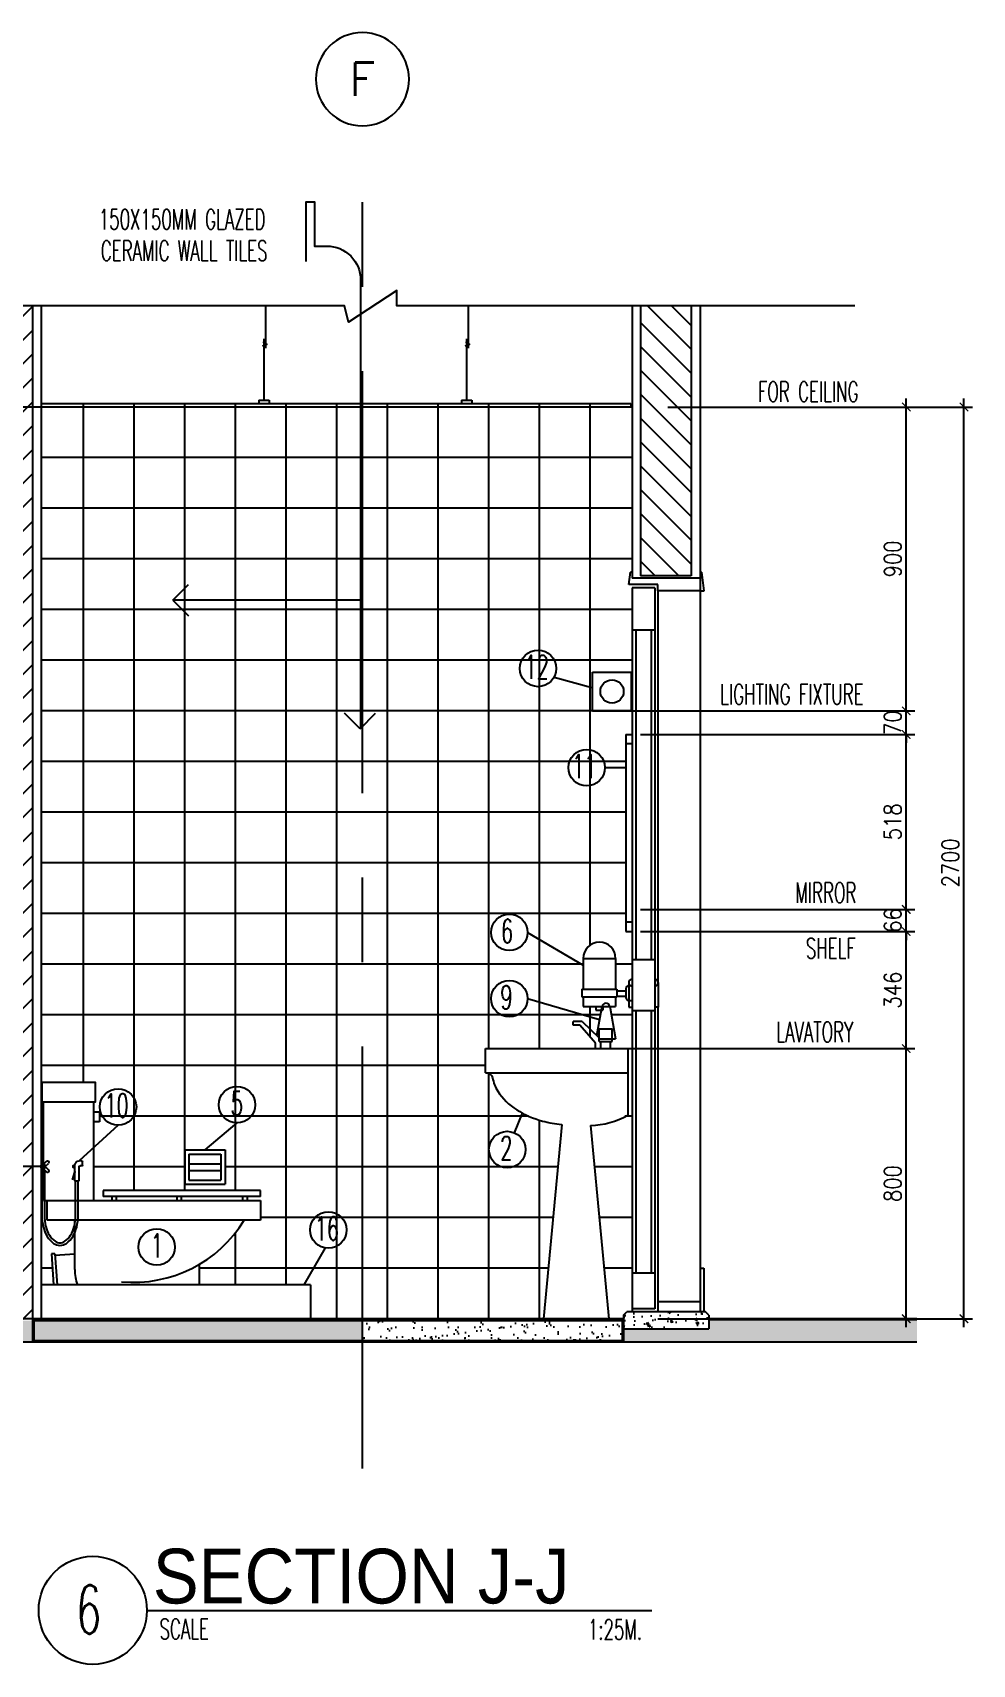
# Model space of a CAD drawing. Extents: x -233600 to -204723, y 196485 to 216410.
# Drawn here: x -222405 to -219622, y 203900 to 208733 of the extents above; entities that cross this region are included whole.
import ezdxf
from ezdxf.enums import TextEntityAlignment as Align

# ---------------------------------------------------------------- set-up
doc = ezdxf.new("R2010")
doc.units = 0
doc.header["$LTSCALE"] = 500
doc.header["$MEASUREMENT"] = 0
for name, pattern in [('CENTERX2', [4, 2.5, -0.5, 0.5, -0.5]), ('DASHED', [0.75, 0.5, -0.25]), ('HIDDEN2', [0.1875, 0.125, -0.0625])]:
    doc.linetypes.add(name, pattern=pattern)
doc.layers.get('0').update_dxf_attribs({"linetype": 'CONTINUOUS'})
doc.layers.get('DEFPOINTS').update_dxf_attribs({"linetype": 'CONTINUOUS'})
for name, color, linetype in [('A-SFIX', 2, 'CONTINUOUS'), ('AX-CR', 2, 'CONTINUOUS'), ('AX-TXT', 2, 'CONTINUOUS'), ('AXES', 11, 'CENTERX2'), ('Dimout', 4, 'CONTINUOUS'), ('DW', 7, 'CONTINUOUS'), ('ELE', 3, 'CONTINUOUS'), ('ELV', 7, 'CONTINUOUS'), ('FIX', 2, 'CONTINUOUS'), ('HatchA', 11, 'CONTINUOUS'), ('Plaster', 7, 'CONTINUOUS'), ('SANI', 2, 'CONTINUOUS'), ('Tile', 5, 'CONTINUOUS'), ('TITLE', 1, 'CONTINUOUS'), ('TXT', 2, 'CONTINUOUS'), ('TXT1', 2, 'CONTINUOUS'), ('WALL', 6, 'CONTINUOUS'), ('WallPartition', 2, 'CONTINUOUS'), ('Windows', 9, 'CONTINUOUS')]:
    doc.layers.add(name, color=color, linetype=linetype)
doc.styles.add('DIM', font='simplex.shx', dxfattribs={"width": 0.85})
doc.styles.add('ROMANS', font='romans.shx', dxfattribs={"width": 0.6})
doc.styles.add('TTXT', font='swisse.ttf', dxfattribs={"width": 0.9})
doc.dimstyles.new('DIM1-25', dxfattribs={"dimscale": 25, "dimtxt": 2, "dimasz": 1, "dimexe": 1, "dimexo": 1, "dimgap": 0.6, "dimtad": 1, "dimdec": 0, "dimdsep": 46, "dimtxsty": 'DIM', "dimblk1": 'ARCHTICK', "dimblk2": 'ARCHTICK', "dimsah": 1, "dimcen": 0.09, "dimdle": 1, "dimclrd": 256, "dimclrt": 2, "dimadec": 0, "dimazin": 0, "dimtfac": 1, "dimtdec": 0, "dimtix": 1, "dimtmove": 1, "dimatfit": 3, "dimldrblk": 'ARCHTICK', "dimfxl": 0, "dimtvp": 2, "dimtolj": 1, "dimtzin": 0, "dimarcsym": 0})
pattern_1 = [(37.5, (0, 0), (-1.574834, 48.170594), [0, -38, 0, -42.5, 0, -40.625]), (7.5, (0, 0), (44.244418, 70.553652), [0, -20.5, 0, -34.25, 0, -13.125]), (327.5, (-30.75, 0), (77.8535465, 0.1414763), [0, -12.5, 0, -45, 0, -58.75]), (317.5, (-30.75, 0), (75.153165, 21.941889), [0, -6.25, 0, -29.5, 0, -33.75])]

# ---------------------------------------------------------------- blocks, each defined once
blk = doc.blocks.new('walling')
at = {"layer": 'ELV'}
blk.add_line((0.1363, -1.1797), (-0.4198, -1.1797), dxfattribs=at)
blk.add_lwpolyline([(-0.025, -0.176), (-0.025, 0), (0, 0), (0, -0.1306), (0.0363, -0.1306, -0.414214), (0.1363, -0.2306), (0.1363, -1.5582)], format="xyb", dxfattribs=at)
at = {"layer": 'WALL'}
for p, q in [((-0.4198, -1.1797), (-0.3736, -1.1334)), ((-0.4198, -1.1797), (-0.3736, -1.2259)), ((0.1345, -1.56), (0.0882, -1.5137)), ((0.1345, -1.56), (0.1808, -1.5137))]:
    blk.add_line(p, q, dxfattribs=at)
at = {"layer": 'TXT', "style": 'ROMANS', "width": 0.6}
for s, p in [('150X150MM GLAZED', (-0.639, -0.0816)), ('CERAMIC WALL TILES', (-0.6331, -0.1746))]:
    blk.add_text(s, height=0.06, dxfattribs=at).set_placement(p)
blk = doc.blocks.new('_ARCHTICK')
at = {"color": 0, "linetype": 'ByBlock', "const_width": 0.15}
blk.add_lwpolyline([(-0.5, -0.5), (0.5, 0.5)], dxfattribs=at)
blk = doc.blocks.new('*D105')
at = {"layer": 'DEFPOINTS', "color": 0}
for p in [(-223162.7, 207623.8), (-222355.3, 207623.8), (-222347.2, 205374.2)]:
    blk.add_point(p, dxfattribs=at)
at = {"layer": 'Dimout', "color": 0, "lineweight": -2}
for p, q in [((-222380.3, 207623.8), (-223187.7, 207623.8)), ((-222372.2, 205374.2), (-223187.7, 205374.2))]:
    blk.add_line(p, q, dxfattribs=at)
at = {"layer": 'Dimout', "lineweight": -2}
blk.add_line((-223162.7, 205349.2), (-223162.7, 207648.8), dxfattribs=at)
at = {"layer": 'Dimout', "lineweight": -2, "xscale": 25, "yscale": 25, "zscale": 25}
for p, rotation in [((-223162.7, 207623.8), 90), ((-223162.7, 205374.2), 270)]:
    blk.add_blockref('_ARCHTICK', p, dxfattribs=dict(at, rotation=rotation))
at = {"layer": 'Dimout', "color": 2, "insert": (-223202.7, 206499), "char_height": 50, "attachment_point": 5, "rotation": 90, "style": 'DIM'}
blk.add_mtext('\\A1;2250', dxfattribs=at)
blk = doc.blocks.new('*D106')
at = {"layer": 'DEFPOINTS', "color": 0}
for p in [(-223162.7, 205374.2), (-222347.2, 205374.2), (-222355.3, 204923.8)]:
    blk.add_point(p, dxfattribs=at)
at = {"layer": 'Dimout', "lineweight": -2}
blk.add_line((-223162.7, 204898.8), (-223162.7, 205399.2), dxfattribs=at)
at = {"layer": 'Dimout', "color": 0, "lineweight": -2}
for p, q in [((-222372.2, 205374.2), (-223187.7, 205374.2)), ((-222380.3, 204923.8), (-223187.7, 204923.8))]:
    blk.add_line(p, q, dxfattribs=at)
at = {"layer": 'Dimout', "lineweight": -2, "xscale": 25, "yscale": 25, "zscale": 25}
for p, rotation in [((-223162.7, 205374.2), 90), ((-223162.7, 204923.8), 270)]:
    blk.add_blockref('_ARCHTICK', p, dxfattribs=dict(at, rotation=rotation))
at = {"layer": 'Dimout', "color": 2, "insert": (-223202.7, 205149), "char_height": 50, "attachment_point": 5, "rotation": 90, "style": 'DIM'}
blk.add_mtext('\\A1;450', dxfattribs=at)
blk = doc.blocks.new('A$C03B742BD')
at = {"layer": 'SANI'}
for p, q in [((0, 0.238), (0, 0.247)), ((0.003, 0.25), (0.01, 0.25)), ((0.1091, 0.234), (0.1003, 0.2428)), ((0.1155, 0.2404), (0.1067, 0.2492)), ((0.003, 0.235), (0.007, 0.235)), ((0.01, 0.192), (0.01, 0.232)), ((0.0225, 0.192), (0.0225, 0.2375)), ((0.0225, 0.221), (0.0291, 0.197)), ((0.0225, 0.2172), (0.0282, 0.1967)), ((0.1091, 0.2324), (0.1003, 0.2237)), ((0.1155, 0.2261), (0.1067, 0.2173)), ((0.012, 0.19), (0.0205, 0.19))]:
    blk.add_line(p, q, dxfattribs=at)
for points in [[(0.12, 0.2271), (0.12, 0.09, -0.060702), (0.1156, 0.0539, -0.074102), (0.1043, 0.0264, -0.106911), (0.0852, 0.0059, -0.152771), (0.0663, 0, -0.152771), (0.0473, 0.0059, -0.106911), (0.0282, 0.0264, -0.074102), (0.0169, 0.0539, -0.060702), (0.0125, 0.09), (0.0125, 0.19)], [(0.1125, 0.2231), (0.1125, 0.09, -0.060702), (0.1083, 0.0557, -0.074102), (0.0978, 0.0302, -0.106911), (0.0809, 0.0121, -0.152771), (0.0663, 0.0075, -0.152771), (0.0516, 0.0121, -0.106911), (0.0347, 0.0302, -0.074102), (0.0242, 0.0557, -0.060702), (0.02, 0.09), (0.02, 0.19)], [(0.0225, 0.2283, 0.064258), (0.0248, 0.2292, 0.106392), (0.0269, 0.2311, 0.159292), (0.0277, 0.2335, 0.159292), (0.0269, 0.236, 0.106392), (0.0248, 0.2379, 0.066222), (0.0224, 0.2388, 0.057624)], [(0.0225, 0.2303, 0.046557), (0.0238, 0.2309, 0.106392), (0.0253, 0.2323, 0.159292), (0.0257, 0.2335, 0.159292), (0.0253, 0.2348, 0.106392), (0.0238, 0.2362, 0.046557), (0.0225, 0.2367, 0.057624)]]:
    blk.add_lwpolyline(points, format="xyb", dxfattribs=at)
blk.add_circle((0.1163, 0.2332), 0.0072, dxfattribs=at)
for centre, radius, start, end in [((0.003, 0.247), 0.003, 90, 180), ((0.01, 0.2375), 0.0125, 0, 90), ((0.1035, 0.246), 0.0045, 45, 225), ((0.003, 0.238), 0.003, 180, 270), ((0.007, 0.232), 0.003, 0, 90), ((0.0286, 0.1968), 0.0005, 194.5389, 16.2381), ((0.1035, 0.2205), 0.0045, 135, 315), ((0.012, 0.192), 0.002, 180, 270), ((0.0205, 0.192), 0.002, 270, 0)]:
    blk.add_arc(centre, radius, start, end, dxfattribs=at)
blk = doc.blocks.new('*D100')
at = {"layer": 'DEFPOINTS', "color": 0}
for p in [(-220816.4, 205723.8), (-219818.3, 205723.8), (-220579.1, 204923.8)]:
    blk.add_point(p, dxfattribs=at)
at = {"layer": 'Dimout', "color": 0, "lineweight": -2}
for p, q in [((-220791.4, 205723.8), (-219793.3, 205723.8)), ((-220554.1, 204923.8), (-219793.3, 204923.8))]:
    blk.add_line(p, q, dxfattribs=at)
at = {"layer": 'Dimout', "lineweight": -2}
blk.add_line((-219818.3, 204898.8), (-219818.3, 205748.8), dxfattribs=at)
at = {"layer": 'Dimout', "lineweight": -2, "xscale": 25, "yscale": 25, "zscale": 25}
for p, rotation in [((-219818.3, 205723.8), 90), ((-219818.3, 204923.8), 270)]:
    blk.add_blockref('_ARCHTICK', p, dxfattribs=dict(at, rotation=rotation))
at = {"layer": 'Dimout', "color": 2, "insert": (-219858.3, 205323.8), "char_height": 50, "attachment_point": 5, "rotation": 90, "style": 'DIM'}
blk.add_mtext('\\A1;800', dxfattribs=at)
blk = doc.blocks.new('*D102')
at = {"layer": 'DEFPOINTS', "color": 0}
for p in [(-220549.3, 207623.8), (-219647.5, 207623.8), (-220579.1, 204923.8)]:
    blk.add_point(p, dxfattribs=at)
at = {"layer": 'Dimout', "color": 0, "lineweight": -2}
for p, q in [((-220524.3, 207623.8), (-219622.5, 207623.8)), ((-220554.1, 204923.8), (-219622.5, 204923.8))]:
    blk.add_line(p, q, dxfattribs=at)
at = {"layer": 'Dimout', "lineweight": -2}
blk.add_line((-219647.5, 204898.8), (-219647.5, 207648.8), dxfattribs=at)
at = {"layer": 'Dimout', "lineweight": -2, "xscale": 25, "yscale": 25, "zscale": 25}
for p, rotation in [((-219647.5, 207623.8), 90), ((-219647.5, 204923.8), 270)]:
    blk.add_blockref('_ARCHTICK', p, dxfattribs=dict(at, rotation=rotation))
at = {"layer": 'Dimout', "color": 2, "insert": (-219687.5, 206273.8), "char_height": 50, "attachment_point": 5, "rotation": 90, "style": 'DIM'}
blk.add_mtext('\\A1;2700', dxfattribs=at)
blk = doc.blocks.new('A$C24F356C9')
at = {"layer": 'SANI'}
for p, q in [((0, 0.1021), (0.12, 0.1021)), ((0, 0.1021), (0, 0)), ((0.12, 0.1021), (0.12, 0)), ((0.0128, 0.0893), (0.1072, 0.0893)), ((0.0128, 0.0893), (0.0128, 0.0128)), ((0.0128, 0.0606), (0.1072, 0.0606)), ((0.1072, 0.0893), (0.1072, 0.0128)), ((0, 0), (0.12, 0)), ((0.0128, 0.0414), (0.1072, 0.0414)), ((0.0128, 0.0128), (0.1072, 0.0128))]:
    blk.add_line(p, q, dxfattribs=at)
blk = doc.blocks.new('AXU')
at = {"layer": 'AX-CR'}
blk.add_circle((0, 350), 350, dxfattribs=at)
at = {"layer": 'AX-TXT', "style": 'ROMANS'}
blk.add_attdef('AX', text='', height=250, dxfattribs=at).set_placement((0, 350), align=Align.MIDDLE)
blk = doc.blocks.new('GAN')
for p, q in [((-0.0212, 0.1644), (-0.0212, 0.29)), ((-0.0155, 0.01), (-0.0155, 0.1918)), ((0, 0.01), (-0.031, 0.01)), ((-0.031, 0.01), (-0.031, 0)), ((0, 0.01), (0, 0))]:
    blk.add_line(p, q)
blk.add_lwpolyline([(-0.0118, 0.184), (-0.024, 0.1754), (-0.0113, 0.1703)])
blk = doc.blocks.new('*D97')
at = {"layer": 'DEFPOINTS', "color": 0}
for p in [(-220630.3, 206653.8), (-219818.3, 206653.8), (-220630.3, 206136.1)]:
    blk.add_point(p, dxfattribs=at)
at = {"layer": 'Dimout', "color": 0, "lineweight": -2}
for p, q in [((-220605.3, 206653.8), (-219793.3, 206653.8)), ((-220605.3, 206136.1), (-219793.3, 206136.1))]:
    blk.add_line(p, q, dxfattribs=at)
at = {"layer": 'Dimout', "lineweight": -2}
blk.add_line((-219818.3, 206111.1), (-219818.3, 206678.8), dxfattribs=at)
at = {"layer": 'Dimout', "lineweight": -2, "xscale": 25, "yscale": 25, "zscale": 25}
for p, rotation in [((-219818.3, 206653.8), 90), ((-219818.3, 206136.1), 270)]:
    blk.add_blockref('_ARCHTICK', p, dxfattribs=dict(at, rotation=rotation))
at = {"layer": 'Dimout', "color": 2, "insert": (-219858.3, 206395), "char_height": 50, "attachment_point": 5, "rotation": 90, "style": 'DIM'}
blk.add_mtext('\\A1;518', dxfattribs=at)
blk = doc.blocks.new('*D99')
at = {"layer": 'DEFPOINTS', "color": 0}
for p in [(-220630.3, 206070.2), (-219818.3, 206070.2), (-220816.4, 205723.8)]:
    blk.add_point(p, dxfattribs=at)
at = {"layer": 'Dimout', "color": 0, "lineweight": -2}
for p, q in [((-220605.3, 206070.2), (-219793.3, 206070.2)), ((-220791.4, 205723.8), (-219793.3, 205723.8))]:
    blk.add_line(p, q, dxfattribs=at)
at = {"layer": 'Dimout', "lineweight": -2}
blk.add_line((-219818.3, 205698.8), (-219818.3, 206095.2), dxfattribs=at)
at = {"layer": 'Dimout', "lineweight": -2, "xscale": 25, "yscale": 25, "zscale": 25}
for p, rotation in [((-219818.3, 206070.2), 90), ((-219818.3, 205723.8), 270)]:
    blk.add_blockref('_ARCHTICK', p, dxfattribs=dict(at, rotation=rotation))
at = {"layer": 'Dimout', "color": 2, "insert": (-219858.3, 205897), "char_height": 50, "attachment_point": 5, "rotation": 90, "style": 'DIM'}
blk.add_mtext('\\A1;346', dxfattribs=at)
blk = doc.blocks.new('*D98')
at = {"layer": 'DEFPOINTS', "color": 0}
for p in [(-220630.3, 206136.1), (-219818.3, 206136.1), (-220630.3, 206070.2)]:
    blk.add_point(p, dxfattribs=at)
at = {"layer": 'Dimout', "lineweight": -2}
for p, q in [((-219818.3, 206136.1), (-219818.3, 206161.1)), ((-219818.3, 206070.2), (-219818.3, 206136.1)), ((-219818.3, 206070.2), (-219818.3, 206045.2))]:
    blk.add_line(p, q, dxfattribs=at)
at = {"layer": 'Dimout', "color": 0, "lineweight": -2}
for p, q in [((-220605.3, 206136.1), (-219793.3, 206136.1)), ((-220605.3, 206070.2), (-219793.3, 206070.2))]:
    blk.add_line(p, q, dxfattribs=at)
at = {"layer": 'Dimout', "lineweight": -2, "xscale": 25, "yscale": 25, "zscale": 25}
for p, rotation in [((-219818.3, 206136.1), 270), ((-219818.3, 206070.2), 90)]:
    blk.add_blockref('_ARCHTICK', p, dxfattribs=dict(at, rotation=rotation))
at = {"layer": 'Dimout', "color": 2, "insert": (-219858.3, 206103.1), "char_height": 50, "attachment_point": 5, "rotation": 90, "style": 'DIM'}
blk.add_mtext('\\A1;66', dxfattribs=at)
blk = doc.blocks.new('*D103')
at = {"layer": 'DEFPOINTS', "color": 0}
for p in [(-220549.3, 207623.8), (-219818.3, 207623.8), (-220528.1, 206723.8)]:
    blk.add_point(p, dxfattribs=at)
at = {"layer": 'Dimout', "color": 0, "lineweight": -2}
for p, q in [((-220524.3, 207623.8), (-219793.3, 207623.8)), ((-220503.1, 206723.8), (-219793.3, 206723.8))]:
    blk.add_line(p, q, dxfattribs=at)
at = {"layer": 'Dimout', "lineweight": -2}
blk.add_line((-219818.3, 206698.8), (-219818.3, 207648.8), dxfattribs=at)
at = {"layer": 'Dimout', "lineweight": -2, "xscale": 25, "yscale": 25, "zscale": 25}
for p, rotation in [((-219818.3, 207623.8), 90), ((-219818.3, 206723.8), 270)]:
    blk.add_blockref('_ARCHTICK', p, dxfattribs=dict(at, rotation=rotation))
at = {"layer": 'Dimout', "color": 2, "insert": (-219858.3, 207173.8), "char_height": 50, "attachment_point": 5, "rotation": 90, "style": 'DIM'}
blk.add_mtext('\\A1;900', dxfattribs=at)
blk = doc.blocks.new('*D101')
at = {"layer": 'DEFPOINTS', "color": 0}
for p in [(-220663.4, 206723.8), (-219818.3, 206723.8), (-220630.3, 206653.8)]:
    blk.add_point(p, dxfattribs=at)
at = {"layer": 'Dimout', "lineweight": -2}
for p, q in [((-219818.3, 206723.8), (-219818.3, 206748.8)), ((-219818.3, 206653.8), (-219818.3, 206723.8)), ((-219818.3, 206653.8), (-219818.3, 206628.8))]:
    blk.add_line(p, q, dxfattribs=at)
at = {"layer": 'Dimout', "color": 0, "lineweight": -2}
for p, q in [((-220638.4, 206723.8), (-219793.3, 206723.8)), ((-220605.3, 206653.8), (-219793.3, 206653.8))]:
    blk.add_line(p, q, dxfattribs=at)
at = {"layer": 'Dimout', "lineweight": -2, "xscale": 25, "yscale": 25, "zscale": 25}
for p, rotation in [((-219818.3, 206723.8), 270), ((-219818.3, 206653.8), 90)]:
    blk.add_blockref('_ARCHTICK', p, dxfattribs=dict(at, rotation=rotation))
at = {"layer": 'Dimout', "color": 2, "insert": (-219858.3, 206688.8), "char_height": 50, "attachment_point": 5, "rotation": 90, "style": 'DIM'}
blk.add_mtext('\\A1;70', dxfattribs=at)

msp = doc.modelspace()

# ---------------------------------------------------------------- hatches: boundary and pattern name
at = {"layer": 'HatchA'}
h = msp.add_hatch(dxfattribs=at)
h.set_pattern_fill('ANSI31', color=256, scale=400, style=0)
h.set_pattern_definition([(45, (-28646.734, -6391.54), (-35.355339, 35.355339), [])])
h.paths.add_polyline_path([(-222405.3, 207923.8), (-222555.3, 207923.8), (-222555.3, 204908.8), (-222405.3, 204908.8)])
h = msp.add_hatch(dxfattribs=at)
h.set_pattern_fill('ANSI31', color=256, scale=400, style=0)
h.set_pattern_definition([(135, (-479596.78, 8094.55), (35.355339, 35.355339), [])])
h.paths.add_polyline_path([(-220605.3, 207923.8), (-220455.3, 207923.8), (-220455.3, 207123.8), (-220605.3, 207123.8)])
at = {"layer": 'Windows'}
h = msp.add_hatch(dxfattribs=at)
h.set_pattern_fill('AR-SAND', color=256, scale=25, style=0)
h.set_pattern_definition(pattern_1)
h.paths.add_polyline_path([(-222405.3, 204917.8), (-223104.2, 204917.8), (-223104.2, 204853.8), (-222405.3, 204853.8)])
h.paths.add_polyline_path([(-221428.6, 204917.8), (-222401.3, 204917.8), (-222401.3, 204857.8), (-221428.6, 204857.8)])
h.paths.add_polyline_path([(-219786.8, 204920.8), (-220403.2, 204920.8), (-220403.2, 204893.8), (-220655.2, 204893.8), (-220655.2, 204853.8), (-219786.8, 204853.8)])
h = msp.add_hatch(dxfattribs=at)
h.set_pattern_fill('AR-SAND', color=256, scale=25, style=0)
h.set_pattern_definition(pattern_1)
h.paths.add_polyline_path([(-220659.2, 204917.8), (-221428.6, 204917.8), (-221428.6, 204857.8), (-220659.2, 204857.8)])
h = msp.add_hatch(dxfattribs=at)
h.set_pattern_fill('AR-CONC', color=256, scale=10, style=0)
h.set_pattern_definition([(130, (-471457.44, 23920.457), (-71.726018, -6.275213), [7.5, -82.5]), (185, (-471457.44, 23920.46), (13.875133, 75.219213), [6, -66]), (79.5486, (-471463.42, 23919.934), (-57.850938, 68.943954), [6.374019, -70.114211]), (133.8158, (-471457.44, 23940.46), (-106.724105, -16.551901), [11.25, -123.75]), (83.3644, (-471466.34, 23939.08), (-93.46627, 97.411787), [9.56103, -105.1713]), (188.8158, (-471457.44, 23940.46), (-93.466195, 97.41186), [9, -99]), (159, (-471467.44, 23935.457), (-59.690705, -40.261889), [7.5, -82.5]), (214, (-471467.44, 23935.46), (-24.331533, 72.515005), [6, -66]), (108.5486, (-471472.416, 23932.1), (-84.022263, 32.25305), [6.374019, -70.114211]), (142.5, (-471457.441, 23920.457), (-1.2159855, 33.2893854), [0, -65.2, 0, -67, 0, -66.25]), (172.5, (-471457.44, 23920.457), (-26.3069537, 39.441171), [0, -38.2, 0, -63.7, 0, -25.25]), (212.5, (-471435.141, 23920.457), (-53.3822436, -2.2554872), [0, -25, 0, -78, 0, -103.5]), (222.5, (-471425.14, 23920.457), (-58.318617, 10.010498), [0, -32.5, 0, -51.8, 0, -73.5])])
h.paths.add_polyline_path([(-220645.2, 204943.8), (-220655.2, 204933.8), (-220655.2, 204893.8), (-220403.2, 204893.8), (-220403.2, 204933.8), (-220413.2, 204943.8)])

# ---------------------------------------------------------------- linework, layer by layer
msp.add_line((-222380.3, 207633.8), (-220634, 207633.8))
at = {"layer": 'A-SFIX'}
for q in [(-222380.3, 205023.8), (-221582.3, 204923.8)]:
    msp.add_line((-221582.3, 205023.8), q, dxfattribs=at)
at = {"layer": 'AXES'}
msp.add_line((-221428.6, 204480), (-221428.6, 208456.5), dxfattribs=at)
at = {"layer": 'DW'}
for p, q in [((-220860.7, 206823.3), (-220749.2, 206793.3)), ((-220710.5, 206555.8), (-220648.4, 206555.8)), ((-220939.5, 206067.7), (-220774.8, 205970.7)), ((-220939.6, 205871.7), (-220726.5, 205810)), ((-220977.9, 205474), (-220954.2, 205532.2)), ((-221800.2, 205503.6), (-221895.1, 205423.8)), ((-221538.6, 205133.5), (-221602.7, 205023.8))]:
    msp.add_line(p, q, dxfattribs=at)
at = {"layer": 'ELE'}
msp.add_lwpolyline([(-219970.4, 207923.8), (-221326.7, 207923.8), (-221326.7, 207969), (-221470.1, 207875.5), (-221482, 207923.8), (-221748.8, 207923.8), (-222790.9, 207923.8)], dxfattribs=at)
at = {"layer": 'FIX'}
for p, q in [((-222373.2, 205273.8), (-222373.2, 205565.4)), ((-222224.2, 205273.8), (-222224.2, 205565.4)), ((-222224.2, 205536.3), (-222207.8, 205536.3)), ((-222207.8, 205536.3), (-222207.8, 205507.1)), ((-222207.8, 205507.1), (-222224.2, 205507.1)), ((-221731, 205303), (-222196.8, 205303)), ((-222196.8, 205303), (-222196.8, 205285.6)), ((-221731, 205285.6), (-222196.8, 205285.6)), ((-222170, 205273.8), (-222170, 205285.6)), ((-222156.6, 205273.8), (-222156.6, 205285.6)), ((-221977.7, 205273.8), (-221977.7, 205285.6)), ((-221964.3, 205273.8), (-221964.3, 205285.6)), ((-221782.8, 205273.8), (-221782.8, 205285.6)), ((-221769.4, 205273.8), (-221769.4, 205285.6)), ((-221731, 205285.6), (-221731, 205303)), ((-222373.2, 205273.8), (-221731, 205273.8)), ((-222362.4, 205215.5), (-222362.4, 205273.8)), ((-221731, 205273.8), (-221731, 205215.5)), ((-221731, 205215.5), (-222362.4, 205215.5)), ((-222279.9, 205069.6), (-222279.9, 205215.5)), ((-222339.5, 205116.1), (-222349.4, 205115.4)), ((-222349.4, 205115.4), (-222343.1, 205023.8)), ((-222339.5, 205116.1), (-222333.1, 205023.8)), ((-222279.9, 205115.2), (-222339.1, 205111.1)), ((-221912.5, 205084.1), (-221912.5, 205023.8))]:
    msp.add_line(p, q, dxfattribs=at)
at = {"layer": 'FIX', "color": 2}
msp.add_line((-222152.2, 205496.9), (-222268, 205391), dxfattribs=at)
at = {"layer": 'FIX'}
msp.add_lwpolyline([(-222377, 205565.4), (-222377, 205623.8), (-222220.5, 205623.8), (-222220.5, 205565.4)], close=True, dxfattribs=at)
at = {"layer": 'FIX', "color": 2}
for centre in [(-220908.5, 206849.5), (-220764.4, 206555.8), (-220993.5, 206067.7), (-220993.5, 205871.7), (-222152.2, 205550.8), (-221800.2, 205557.5), (-220999.9, 205424.7), (-221529.4, 205186.7), (-222037.8, 205136)]:
    msp.add_circle(centre, 54, dxfattribs=at)
at = {"layer": 'FIX'}
for centre, radius, start, end in [((-222106, 205415.4), 383.7, 264.6554, 328.5886), ((-222185.1, 205062.3), 95.1, 175.6013, 203.9139)]:
    msp.add_arc(centre, radius, start, end, dxfattribs=at)
at = {"layer": 'Plaster'}
for p, q in [((-222380.3, 207923.8), (-222380.3, 204923.8)), ((-220630.3, 207923.8), (-220630.3, 207116.4)), ((-220428.3, 207923.8), (-220428.3, 207116.4)), ((-220634, 207633.8), (-220634, 207623.8)), ((-220428.3, 204973.8), (-220553.9, 204973.8)), ((-220655.2, 204923.8), (-222405.3, 204923.8)), ((-220655.2, 204917.8), (-222405.3, 204917.8)), ((-219786.8, 204923.8), (-220403.2, 204923.8))]:
    msp.add_line(p, q, dxfattribs=at)
at = {"layer": 'SANI'}
for p, q in [((-220747.1, 206723.8), (-220747.1, 206838.9)), ((-220747.1, 206838.9), (-220632, 206838.9)), ((-220632, 206723.8), (-220632, 206838.9)), ((-220747.1, 206723.8), (-220632, 206723.8)), ((-220648.4, 206653.8), (-220648.4, 206070.2)), ((-220648.4, 206653.8), (-220630.3, 206653.8)), ((-220648.4, 206627.5), (-220630.3, 206627.5)), ((-220648.4, 206098.9), (-220630.3, 206098.9)), ((-220648.4, 206070.2), (-220630.3, 206070.2)), ((-220774.8, 205990.9), (-220678.9, 205990.9)), ((-220774.8, 205990.9), (-220774.8, 205899.9)), ((-220678.9, 205990.9), (-220678.9, 205899.9)), ((-220778.6, 205899.9), (-220675, 205899.9)), ((-220778.6, 205899.9), (-220778.6, 205876.9)), ((-220778.6, 205876.9), (-220675, 205876.9)), ((-220774.8, 205876.9), (-220774.8, 205848.6)), ((-220678.9, 205876.9), (-220678.9, 205848.6)), ((-220675, 205899.9), (-220675, 205876.9)), ((-220675, 205894.8), (-220648.4, 205894.8)), ((-220675, 205879.4), (-220648.4, 205879.4)), ((-220648.4, 205900.6), (-220648.4, 205875.3)), ((-220638.9, 205910.2), (-220633.1, 205910.2)), ((-220638.9, 205865.7), (-220633.1, 205865.7)), ((-220774.8, 205848.6), (-220678.9, 205848.6)), ((-220737.4, 205848.6), (-220737.4, 205837.1)), ((-220737.4, 205837.1), (-220716.3, 205837.1)), ((-220734.7, 205762.4), (-220718.9, 205849.1)), ((-220716.3, 205848.6), (-220716.3, 205837.1)), ((-220696.4, 205849.1), (-220678.9, 205752.9)), ((-220804.8, 205792.7), (-220804.8, 205803.7)), ((-220777.7, 205803.6), (-220804.8, 205803.7)), ((-220785.2, 205792.6), (-220804.8, 205792.7)), ((-220738.7, 205739.4), (-220785.2, 205792.6)), ((-220777.7, 205803.6), (-220727.5, 205755.5)), ((-220727.5, 205744.2), (-220727.5, 205782.5)), ((-220689.2, 205744.2), (-220689.1, 205782.5)), ((-221064, 205713.1), (-221064, 205724.2)), ((-220738.7, 205724.2), (-220738.7, 205739.4)), ((-220727.5, 205752.9), (-220678.9, 205752.9)), ((-220722.7, 205724.2), (-220722.7, 205744.2)), ((-220694, 205724.2), (-220693.9, 205744.2))]:
    msp.add_line(p, q, dxfattribs=at)
at = {"layer": 'SANI', "linetype": 'Continuous'}
for p, q in [((-221064, 205724.2), (-220643.1, 205724.2)), ((-221064, 205652.2), (-221064, 205723.8)), ((-220643.1, 205724.2), (-220643.1, 205526.4)), ((-221064, 205652.2), (-220643.1, 205652.2)), ((-220838.5, 205498.6), (-220892.6, 204923.8)), ((-220753, 205496.2), (-220699.1, 204923.8))]:
    msp.add_line(p, q, dxfattribs=at)
at = {"layer": 'SANI', "color": 6}
msp.add_line((-222067.3, 204060), (-220571.2, 204060), dxfattribs=at)
at = {"layer": 'SANI', "linetype": 'DASHED'}
msp.add_lwpolyline([(-220727.5, 205782.5), (-220689.1, 205782.5)], dxfattribs=at)
msp.add_lwpolyline([(-220727.5, 205744.2), (-220689.2, 205744.2, -0.499277)], format="xyb", dxfattribs=at)
at = {"layer": 'SANI', "linetype": 'Continuous'}
msp.add_lwpolyline([(-221062.3, 205652.3, -0.355712), (-221043.3, 205637.2, 0.103437), (-221028, 205598, 0.107169), (-220971.9, 205542.5, 0.077294), (-220895.2, 205509.1, 0.037007), (-220838.5, 205498.6, 0.037007)], format="xyb", dxfattribs=at)
at = {"layer": 'SANI'}
msp.add_circle((-220689.6, 206781.3), 34.4, dxfattribs=at)
for centre, radius, start, end in [((-220726.8, 205990.9), 47.9, 0, 180), ((-220638.9, 205900.6), 9.59, 90, 180), ((-220638.9, 205875.3), 9.59, 180, 270), ((-220707.6, 205846.9), 11.5, 9.5273, 170.4727)]:
    msp.add_arc(centre, radius, start, end, dxfattribs=at)
at = {"layer": 'SANI', "linetype": 'Continuous'}
msp.add_arc((-220759.2, 205733.1), 237, 271.4996, 299.3242, dxfattribs=at)
at = {"layer": 'Tile'}
for p, q in [((-220630.3, 207623.8), (-222380.3, 207623.8)), ((-222255.3, 207633.8), (-222255.3, 205623.8)), ((-222105.3, 207633.8), (-222105.3, 205303)), ((-221955.3, 207633.8), (-221955.3, 205303)), ((-221805.3, 207633.8), (-221805.3, 205303)), ((-221655.3, 207633.8), (-221655.3, 205023.8)), ((-221505.3, 207633.8), (-221505.3, 204923.8)), ((-221355.3, 207633.8), (-221355.3, 204923.8)), ((-221205.3, 207633.8), (-221205.3, 204923.8)), ((-221055.3, 207633.8), (-221055.3, 205724.2)), ((-220905.3, 207633.8), (-220905.3, 205724.2)), ((-220755.3, 207633.8), (-220755.3, 206029.5)), ((-220630.3, 207473.8), (-222380.3, 207473.8)), ((-220630.3, 207323.8), (-222380.3, 207323.8)), ((-220630.3, 207173.8), (-222380.3, 207173.8)), ((-220630.3, 207023.8), (-222380.3, 207023.8)), ((-220630.3, 206873.8), (-222380.3, 206873.8)), ((-220630.3, 206723.8), (-222380.3, 206723.8)), ((-220648.4, 206573.8), (-222380.3, 206573.8)), ((-220648.4, 206423.8), (-222380.3, 206423.8)), ((-220648.4, 206273.8), (-222380.3, 206273.8)), ((-220648.4, 206123.8), (-222380.3, 206123.8)), ((-220774.8, 205973.8), (-222380.3, 205973.8)), ((-220630.3, 205973.8), (-220678.9, 205973.8)), ((-220723.5, 205823.8), (-222380.3, 205823.8)), ((-220755.3, 205848.6), (-220755.3, 205758.4)), ((-220630.3, 205823.8), (-220691.8, 205823.8)), ((-221064, 205673.8), (-222380.3, 205673.8)), ((-221055.3, 205652.2), (-221055.3, 204923.8)), ((-220937, 205523.8), (-222207.8, 205523.8)), ((-220905.3, 205511.9), (-220905.3, 204923.8)), ((-220630.3, 205523.8), (-220651.8, 205523.8)), ((-221955.1, 205373.8), (-222224.2, 205373.8)), ((-220850.2, 205373.8), (-221835.1, 205373.8)), ((-220630.3, 205373.8), (-220741.5, 205373.8)), ((-220864.4, 205223.8), (-221731, 205223.8)), ((-220630.3, 205223.8), (-220727.4, 205223.8)), ((-221805.3, 205177.1), (-221805.3, 205023.8)), ((-222346.6, 205073.8), (-222380.3, 205073.8)), ((-220878.5, 205073.8), (-221912.5, 205073.8)), ((-220630.3, 205073.8), (-220713.2, 205073.8))]:
    msp.add_line(p, q, dxfattribs=at)
at = {"layer": 'TITLE', "color": 6}
msp.add_circle((-222227.3, 204060), 160, dxfattribs=at)
at = {"layer": 'WALL'}
for p, q in [((-222405.3, 207923.8), (-222405.3, 204853.8)), ((-220605.3, 207923.8), (-220605.3, 207123.8)), ((-220455.3, 207923.8), (-220455.3, 207123.8)), ((-220455.3, 207123.8), (-220605.3, 207123.8)), ((-222401.3, 204917.8), (-222401.3, 204857.8)), ((-220659.2, 204917.8), (-220659.2, 204857.8)), ((-220655.2, 204933.8), (-220645.2, 204943.8)), ((-220655.2, 204933.8), (-220655.2, 204893.8)), ((-220413.2, 204943.8), (-220645.2, 204943.8)), ((-220403.2, 204933.8), (-220413.2, 204943.8)), ((-220403.2, 204933.8), (-220403.2, 204893.8)), ((-219786.8, 204920.8), (-220403.2, 204920.8)), ((-219786.8, 204853.8), (-223104.2, 204853.8)), ((-220659.2, 204857.8), (-222401.3, 204857.8)), ((-220655.2, 204893.8), (-220655.2, 204853.8)), ((-220655.2, 204893.8), (-220403.2, 204893.8))]:
    msp.add_line(p, q, dxfattribs=at)
at = {"layer": 'WallPartition', "linetype": 'HIDDEN2', "const_width": 2}
msp.add_lwpolyline([(-222403.3, 204917.8), (-222403.3, 204855.8), (-220657.2, 204855.8), (-220657.2, 204917.8)], dxfattribs=at)
at = {"layer": 'Windows'}
for p, q in [((-220639.4, 207097.8), (-220634.9, 207134.7)), ((-220630.3, 207134.7), (-220634.9, 207134.7)), ((-220428.3, 207134.7), (-220423.7, 207134.7)), ((-220416.9, 207079.2), (-220423.7, 207134.7)), ((-220553.9, 207097.8), (-220639.4, 207097.8)), ((-220428.3, 207116.4), (-220630.3, 207116.4)), ((-220630.3, 207088.5), (-220630.3, 204943.8)), ((-220563, 207088.5), (-220630.3, 207088.5)), ((-220563, 207088.5), (-220563, 204953.1)), ((-220553.9, 207079.2), (-220553.9, 207097.8)), ((-220428.3, 207079.2), (-220553.9, 207079.2)), ((-220553.9, 207079.2), (-220553.9, 205922.8)), ((-220428.3, 207116.4), (-220428.3, 204943.8)), ((-220428.3, 207079.2), (-220416.9, 207079.2)), ((-220563, 206963.1), (-220630.3, 206963.1)), ((-220619.2, 206963.1), (-220619.2, 205986.5)), ((-220574.1, 206963.1), (-220574.1, 205986.5)), ((-220563, 205986.5), (-220630.3, 205986.5)), ((-220640.2, 205919), (-220640.2, 205846.2)), ((-220553.1, 205919), (-220553.1, 205846.2)), ((-220640.2, 205846.2), (-220630.3, 205846.2)), ((-220563, 205835.4), (-220630.3, 205835.4)), ((-220619.2, 205835.4), (-220619.2, 205058.5)), ((-220574.1, 205835.4), (-220574.1, 205058.5)), ((-220553.1, 205846.2), (-220563, 205846.2)), ((-220553.9, 205846.2), (-220553.9, 204943.8)), ((-220563, 205058.5), (-220630.3, 205058.5)), ((-220428.3, 205073.8), (-220417.2, 205073.8)), ((-220417.2, 205073.8), (-220417.2, 204943.8)), ((-220563, 204953.1), (-220630.3, 204953.1))]:
    msp.add_line(p, q, dxfattribs=at)
for centre, start, end in [((-220630.3, 205919), 90, 270), ((-220563, 205919), 270, 90)]:
    msp.add_arc(centre, 9.89, start, end, dxfattribs=at)

# ---------------------------------------------------------------- block references
at = {"xscale": -1000, "yscale": 1000, "zscale": 1000}
for p in [(-221735.5, 207633.8), (-221135.5, 207633.8)]:
    msp.add_blockref('GAN', p, dxfattribs=at)
at = {"layer": 'AXES'}
ref = msp.add_blockref('AXU', (-221428.6, 208732.5), dxfattribs=dict(at, xscale=-0.3942857142857143, yscale=0.3942857142857143, zscale=0.3942857142857143, rotation=180))
ref.add_attrib('AX', 'F', dxfattribs={"layer": 'AX-TXT', "color": 6, "height": 98.6, "style": 'ROMANS'}).set_placement((-221428.6, 208594.5), align=Align.MIDDLE)
at = {"layer": 'Plaster', "xscale": 1000, "yscale": 1000, "zscale": 1000}
msp.add_blockref('A$C24F356C9', (-221955.1, 205321.7), dxfattribs=at)
at = {"layer": 'SANI', "xscale": -1000, "yscale": 1000, "zscale": 1000}
msp.add_blockref('A$C03B742BD', (-222258, 205141), dxfattribs=at)
at = {"layer": 'WALL', "xscale": 1000, "yscale": 1000, "zscale": 1000}
msp.add_blockref('walling', (-221570.3, 208231.1), dxfattribs=at)

# ---------------------------------------------------------------- texts
at = {"layer": 'TITLE', "style": 'ROMANS', "width": 0.6}
msp.add_text('6', height=143.9, dxfattribs=at).set_placement((-222276.1, 203990.5))
at = {"layer": 'TXT', "style": 'ROMANS', "width": 0.6}
for s, height, p in [('FOR CEILING', 60, (-220257.3, 207639.4)), ('12', 70, (-220948.8, 206818.6)), ('LIGHTING FIXTURE', 60, (-220369.1, 206743)), ('11', 70, (-220807.7, 206524.9)), ('MIRROR', 60, (-220146.5, 206155.4)), ('6', 70, (-221018.5, 206036.8)), ('SHELF', 60, (-220115.6, 205990.9)), ('9', 70, (-221020.4, 205840.8)), ('LAVATORY', 60, (-220203, 205743)), ('10', 70, (-222192.8, 205520)), ('5', 70, (-221818.5, 205526.6)), ('2', 70, (-221020.7, 205393.8)), ('16', 70, (-221570, 205155.8)), ('1', 70, (-222055.4, 205105.1)), ('SCALE', 60, (-222029.5, 203974.5)), ('1:25M.', 60, (-220761, 203973.2))]:
    msp.add_text(s, height=height, dxfattribs=at).set_placement(p)
at = {"layer": 'TXT1', "color": 6, "style": 'TTXT', "width": 0.9}
msp.add_text('SECTION J-J', height=162.094, dxfattribs=at).set_placement((-222049.5, 204080.4))

# ---------------------------------------------------------------- dimensions: what is measured, and where the dimension line sits
at = {"layer": 'Dimout'}
for base, p1, p2, picture, middle in [((-223162.7, 207623.8), (-222347.2, 205374.2), (-222355.3, 207623.8), '*D105', (-223202.7, 206499)), ((-219647.5, 207623.8), (-220579.1, 204923.8), (-220549.3, 207623.8), '*D102', (-219687.5, 206273.8)), ((-219818.3, 207623.8), (-220528.1, 206723.8), (-220549.3, 207623.8), '*D103', (-219858.3, 207173.8)), ((-219818.3, 206723.8), (-220630.3, 206653.8), (-220663.4, 206723.8), '*D101', (-219858.3, 206688.8)), ((-219818.3, 206653.8), (-220630.3, 206136.1), (-220630.3, 206653.8), '*D97', (-219858.3, 206395)), ((-219818.3, 206136.1), (-220630.3, 206070.2), (-220630.3, 206136.1), '*D98', (-219858.3, 206103.1)), ((-219818.3, 206070.2), (-220816.4, 205723.8), (-220630.3, 206070.2), '*D99', (-219858.3, 205897)), ((-219818.3, 205723.8), (-220579.1, 204923.8), (-220816.4, 205723.8), '*D100', (-219858.3, 205323.8)), ((-223162.7, 205374.2), (-222355.3, 204923.8), (-222347.2, 205374.2), '*D106', (-223202.7, 205149))]:
    dim = msp.add_linear_dim(base=base, p1=p1, p2=p2, angle=90, dimstyle='DIM1-25', dxfattribs=at)
    dim.commit()
    dim.dimension.update_dxf_attribs({"geometry": picture, "text_midpoint": middle})

doc.saveas('drawing.dxf')
